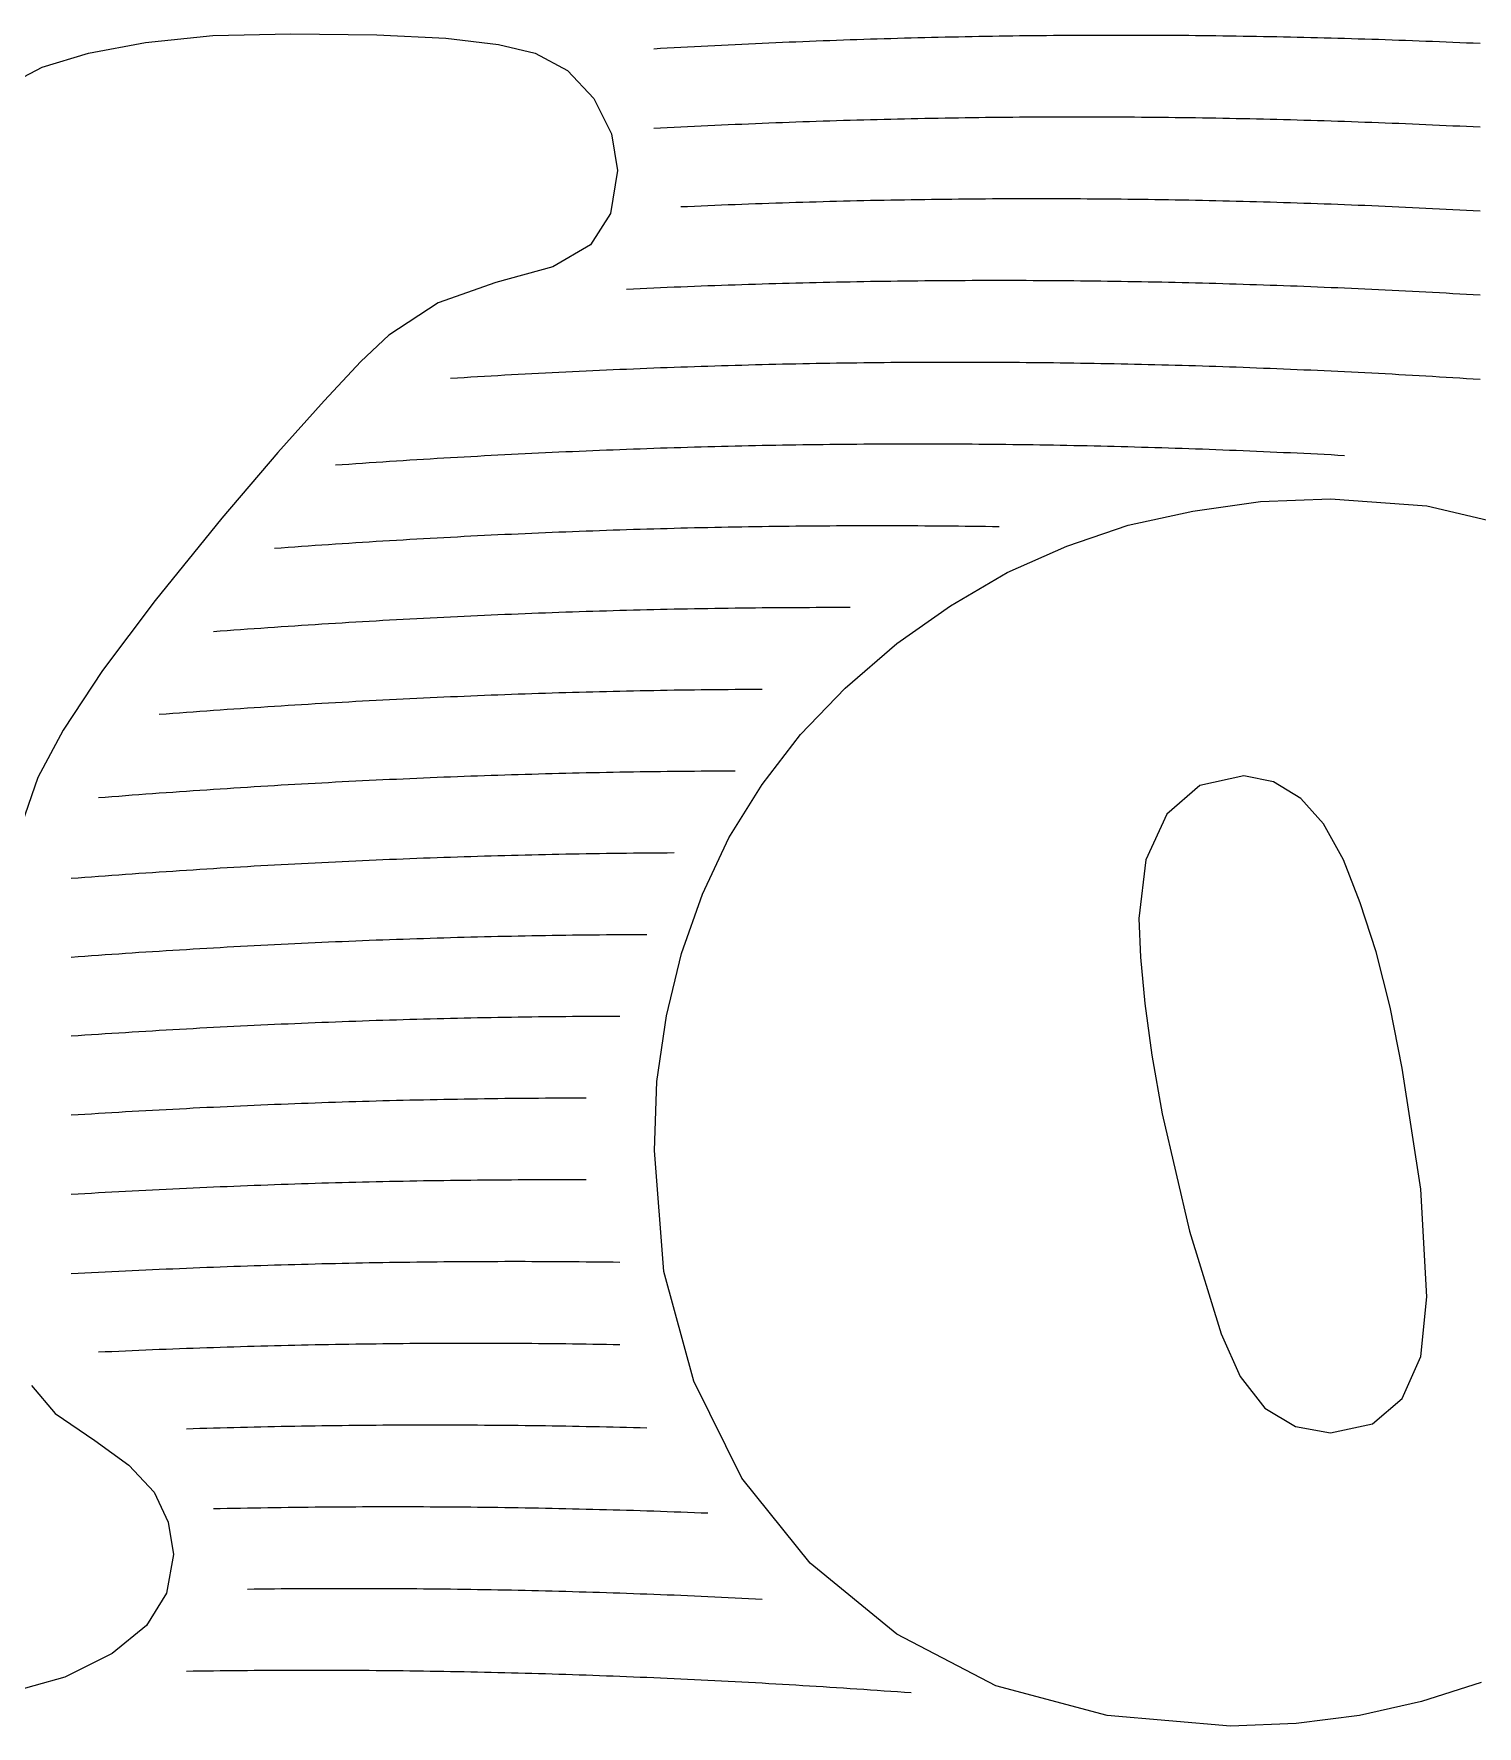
# Model space of a CAD drawing. Header units: millimetres. Extents: x 7 to 193, y 7 to 313.
# Drawn here: x 61.4 to 110.8, y 136 to 193.9 of the extents above; entities that cross this region are included whole.
import ezdxf

# ---------------------------------------------------------------- set-up
doc = ezdxf.new("R2010")
doc.units = ezdxf.units.MM
doc.layers.add('STUDY_GUIDES', color=7, linetype='Continuous')
doc.layers.add('STUDY_LETTER_BOUNDARY', color=7, linetype='Continuous')

msp = doc.modelspace()

# ---------------------------------------------------------------- linework, layer by layer
at = {"layer": 'STUDY_GUIDES'}
for points in [[(82.6, 193.4312), (82.832, 193.4445), (83.064, 193.4577), (83.296, 193.4706), (83.528, 193.4834), (83.76, 193.496), (83.992, 193.5084), (84.224, 193.5206), (84.456, 193.5326), (84.688, 193.5444), (84.92, 193.5561), (85.152, 193.5676), (85.384, 193.5789), (85.616, 193.5899), (85.848, 193.6009), (86.08, 193.6116), (86.312, 193.6221), (86.544, 193.6324), (86.776, 193.6426), (87.008, 193.6525), (87.24, 193.6623), (87.472, 193.6719), (87.704, 193.6813), (87.936, 193.6905), (88.168, 193.6995), (88.4, 193.7083), (88.632, 193.7169), (88.864, 193.7253), (89.096, 193.7335), (89.328, 193.7416), (89.56, 193.7494), (89.792, 193.757), (90.024, 193.7645), (90.256, 193.7717), (90.488, 193.7788), (90.72, 193.7856), (90.952, 193.7923), (91.184, 193.7987), (91.416, 193.805), (91.648, 193.8111), (91.88, 193.8169), (92.112, 193.8226), (92.344, 193.8281), (92.576, 193.8334), (92.808, 193.8384), (93.04, 193.8433), (93.272, 193.848), (93.504, 193.8524), (93.736, 193.8567), (93.968, 193.8608), (94.2, 193.8647), (94.432, 193.8683), (94.664, 193.8718), (94.896, 193.8751), (95.128, 193.8781), (95.36, 193.881), (95.592, 193.8837), (95.824, 193.8861), (96.056, 193.8884), (96.288, 193.8905), (96.52, 193.8923), (96.752, 193.894), (96.984, 193.8954), (97.216, 193.8967), (97.448, 193.8978), (97.68, 193.8986), (97.912, 193.8993), (98.144, 193.8997), (98.376, 193.8999), (98.608, 193.9), (98.84, 193.8998), (99.072, 193.8995), (99.304, 193.8989), (99.536, 193.8981), (99.768, 193.8972), (100, 193.896), (100.232, 193.8946), (100.464, 193.8931), (100.696, 193.8913), (100.928, 193.8893), (101.16, 193.8871), (101.392, 193.8847), (101.624, 193.8822), (101.856, 193.8794), (102.088, 193.8764), (102.32, 193.8732), (102.552, 193.8698), (102.784, 193.8662), (103.016, 193.8625), (103.248, 193.8585), (103.48, 193.8543), (103.712, 193.8499), (103.944, 193.8453), (104.176, 193.8405), (104.408, 193.8355), (104.64, 193.8303), (104.872, 193.825), (105.104, 193.8194), (105.336, 193.8136), (105.568, 193.8076), (105.8, 193.8014), (106.032, 193.795), (106.264, 193.7885), (106.496, 193.7817), (106.728, 193.7747), (106.96, 193.7676), (107.192, 193.7602), (107.424, 193.7526), (107.656, 193.7449), (107.888, 193.7369), (108.12, 193.7288), (108.352, 193.7205), (108.584, 193.7119), (108.816, 193.7032), (109.048, 193.6943), (109.28, 193.6852), (109.512, 193.6759), (109.744, 193.6664), (109.976, 193.6567), (110.208, 193.6468), (110.44, 193.6368), (110.672, 193.6265), (110.904, 193.616)], [(82.6, 190.708), (82.832, 190.7202), (83.064, 190.7322), (83.296, 190.7441), (83.528, 190.7557), (83.76, 190.7672), (83.992, 190.7785), (84.224, 190.7896), (84.456, 190.8005), (84.688, 190.8112), (84.92, 190.8218), (85.152, 190.8321), (85.384, 190.8423), (85.616, 190.8522), (85.848, 190.862), (86.08, 190.8716), (86.312, 190.881), (86.544, 190.8902), (86.776, 190.8992), (87.008, 190.908), (87.24, 190.9166), (87.472, 190.925), (87.704, 190.9333), (87.936, 190.9413), (88.168, 190.9491), (88.4, 190.9568), (88.632, 190.9642), (88.864, 190.9715), (89.096, 190.9786), (89.328, 190.9854), (89.56, 190.9921), (89.792, 190.9985), (90.024, 191.0048), (90.256, 191.0109), (90.488, 191.0168), (90.72, 191.0224), (90.952, 191.0279), (91.184, 191.0332), (91.416, 191.0383), (91.648, 191.0431), (91.88, 191.0478), (92.112, 191.0523), (92.344, 191.0566), (92.576, 191.0607), (92.808, 191.0645), (93.04, 191.0682), (93.272, 191.0717), (93.504, 191.075), (93.736, 191.0781), (93.968, 191.0809), (94.2, 191.0836), (94.432, 191.0861), (94.664, 191.0883), (94.896, 191.0904), (95.128, 191.0923), (95.36, 191.0939), (95.592, 191.0954), (95.824, 191.0967), (96.056, 191.0977), (96.288, 191.0986), (96.52, 191.0992), (96.752, 191.0997), (96.984, 191.0999), (97.216, 191.1), (97.448, 191.0998), (97.68, 191.0995), (97.912, 191.0989), (98.144, 191.0982), (98.376, 191.0972), (98.608, 191.096), (98.84, 191.0947), (99.072, 191.0931), (99.304, 191.0913), (99.536, 191.0894), (99.768, 191.0872), (100, 191.0848), (100.232, 191.0823), (100.464, 191.0795), (100.696, 191.0765), (100.928, 191.0733), (101.16, 191.0699), (101.392, 191.0664), (101.624, 191.0626), (101.856, 191.0586), (102.088, 191.0544), (102.32, 191.05), (102.552, 191.0454), (102.784, 191.0407), (103.016, 191.0357), (103.248, 191.0305), (103.48, 191.0251), (103.712, 191.0195), (103.944, 191.0138), (104.176, 191.0078), (104.408, 191.0016), (104.64, 190.9953), (104.872, 190.9887), (105.104, 190.9819), (105.336, 190.975), (105.568, 190.9678), (105.8, 190.9604), (106.032, 190.9529), (106.264, 190.9451), (106.496, 190.9372), (106.728, 190.9291), (106.96, 190.9207), (107.192, 190.9122), (107.424, 190.9035), (107.656, 190.8946), (107.888, 190.8855), (108.12, 190.8762), (108.352, 190.8667), (108.584, 190.857), (108.816, 190.8471), (109.048, 190.8371), (109.28, 190.8268), (109.512, 190.8164), (109.744, 190.8057), (109.976, 190.7949), (110.208, 190.7839), (110.44, 190.7727), (110.672, 190.7613), (110.904, 190.7498)], [(83.528, 188.0214), (83.76, 188.0318), (83.992, 188.042), (84.224, 188.0519), (84.456, 188.0617), (84.688, 188.0713), (84.92, 188.0807), (85.152, 188.0899), (85.384, 188.0989), (85.616, 188.1077), (85.848, 188.1163), (86.08, 188.1248), (86.312, 188.133), (86.544, 188.1411), (86.776, 188.1489), (87.008, 188.1566), (87.24, 188.164), (87.472, 188.1713), (87.704, 188.1783), (87.936, 188.1852), (88.168, 188.1919), (88.4, 188.1983), (88.632, 188.2046), (88.864, 188.2107), (89.096, 188.2166), (89.328, 188.2223), (89.56, 188.2277), (89.792, 188.233), (90.024, 188.2381), (90.256, 188.243), (90.488, 188.2477), (90.72, 188.2522), (90.952, 188.2565), (91.184, 188.2605), (91.416, 188.2644), (91.648, 188.2681), (91.88, 188.2716), (92.112, 188.2749), (92.344, 188.278), (92.576, 188.2808), (92.808, 188.2835), (93.04, 188.286), (93.272, 188.2883), (93.504, 188.2903), (93.736, 188.2922), (93.968, 188.2939), (94.2, 188.2954), (94.432, 188.2966), (94.664, 188.2977), (94.896, 188.2986), (95.128, 188.2992), (95.36, 188.2997), (95.592, 188.2999), (95.824, 188.3), (96.056, 188.2998), (96.288, 188.2995), (96.52, 188.2989), (96.752, 188.2982), (96.984, 188.2972), (97.216, 188.2961), (97.448, 188.2947), (97.68, 188.2932), (97.912, 188.2914), (98.144, 188.2894), (98.376, 188.2873), (98.608, 188.2849), (98.84, 188.2823), (99.072, 188.2796), (99.304, 188.2766), (99.536, 188.2734), (99.768, 188.27), (100, 188.2665), (100.232, 188.2627), (100.464, 188.2587), (100.696, 188.2545), (100.928, 188.2502), (101.16, 188.2456), (101.392, 188.2408), (101.624, 188.2358), (101.856, 188.2307), (102.088, 188.2253), (102.32, 188.2197), (102.552, 188.214), (102.784, 188.208), (103.016, 188.2018), (103.248, 188.1955), (103.48, 188.1889), (103.712, 188.1821), (103.944, 188.1752), (104.176, 188.168), (104.408, 188.1607), (104.64, 188.1531), (104.872, 188.1454), (105.104, 188.1375), (105.336, 188.1293), (105.568, 188.121), (105.8, 188.1125), (106.032, 188.1038), (106.264, 188.0949), (106.496, 188.0858), (106.728, 188.0765), (106.96, 188.067), (107.192, 188.0573), (107.424, 188.0475), (107.656, 188.0374), (107.888, 188.0272), (108.12, 188.0167), (108.352, 188.0061), (108.584, 187.9953), (108.816, 187.9843), (109.048, 187.9731), (109.28, 187.9617), (109.512, 187.9501), (109.744, 187.9384), (109.976, 187.9264), (110.208, 187.9143), (110.44, 187.902), (110.672, 187.8895), (110.904, 187.8768)], [(81.672, 185.1998), (81.904, 185.2106), (82.136, 185.2211), (82.368, 185.2315), (82.6, 185.2416), (82.832, 185.2516), (83.064, 185.2614), (83.296, 185.271), (83.528, 185.2804), (83.76, 185.2896), (83.992, 185.2986), (84.224, 185.3074), (84.456, 185.3161), (84.688, 185.3245), (84.92, 185.3328), (85.152, 185.3408), (85.384, 185.3487), (85.616, 185.3563), (85.848, 185.3638), (86.08, 185.371), (86.312, 185.3781), (86.544, 185.385), (86.776, 185.3917), (87.008, 185.3981), (87.24, 185.4044), (87.472, 185.4105), (87.704, 185.4164), (87.936, 185.4221), (88.168, 185.4276), (88.4, 185.4329), (88.632, 185.438), (88.864, 185.4428), (89.096, 185.4475), (89.328, 185.452), (89.56, 185.4563), (89.792, 185.4604), (90.024, 185.4643), (90.256, 185.468), (90.488, 185.4715), (90.72, 185.4748), (90.952, 185.4779), (91.184, 185.4807), (91.416, 185.4834), (91.648, 185.4859), (91.88, 185.4882), (92.112, 185.4903), (92.344, 185.4922), (92.576, 185.4938), (92.808, 185.4953), (93.04, 185.4966), (93.272, 185.4977), (93.504, 185.4985), (93.736, 185.4992), (93.968, 185.4997), (94.2, 185.4999), (94.432, 185.5), (94.664, 185.4999), (94.896, 185.4995), (95.128, 185.499), (95.36, 185.4982), (95.592, 185.4973), (95.824, 185.4961), (96.056, 185.4948), (96.288, 185.4932), (96.52, 185.4915), (96.752, 185.4895), (96.984, 185.4873), (97.216, 185.485), (97.448, 185.4824), (97.68, 185.4797), (97.912, 185.4767), (98.144, 185.4735), (98.376, 185.4702), (98.608, 185.4666), (98.84, 185.4628), (99.072, 185.4589), (99.304, 185.4547), (99.536, 185.4503), (99.768, 185.4457), (100, 185.441), (100.232, 185.436), (100.464, 185.4308), (100.696, 185.4255), (100.928, 185.4199), (101.16, 185.4141), (101.392, 185.4082), (101.624, 185.402), (101.856, 185.3957), (102.088, 185.3891), (102.32, 185.3824), (102.552, 185.3754), (102.784, 185.3683), (103.016, 185.3609), (103.248, 185.3534), (103.48, 185.3456), (103.712, 185.3377), (103.944, 185.3296), (104.176, 185.3213), (104.408, 185.3128), (104.64, 185.3041), (104.872, 185.2952), (105.104, 185.2861), (105.336, 185.2768), (105.568, 185.2673), (105.8, 185.2576), (106.032, 185.2478), (106.264, 185.2377), (106.496, 185.2275), (106.728, 185.217), (106.96, 185.2064), (107.192, 185.1956), (107.424, 185.1846), (107.656, 185.1734), (107.888, 185.1621), (108.12, 185.1505), (108.352, 185.1388), (108.584, 185.1268), (108.816, 185.1147), (109.048, 185.1024), (109.28, 185.0899), (109.512, 185.0772), (109.744, 185.0644), (109.976, 185.0514), (110.208, 185.0381), (110.44, 185.0247), (110.672, 185.0112), (110.904, 184.9974)], [(75.64, 182.1457), (75.872, 182.1601), (76.104, 182.1744), (76.336, 182.1884), (76.568, 182.2023), (76.8, 182.216), (77.032, 182.2295), (77.264, 182.2429), (77.496, 182.256), (77.728, 182.269), (77.96, 182.2818), (78.192, 182.2944), (78.424, 182.3068), (78.656, 182.319), (78.888, 182.3311), (79.12, 182.343), (79.352, 182.3546), (79.584, 182.3661), (79.816, 182.3774), (80.048, 182.3885), (80.28, 182.3995), (80.512, 182.4102), (80.744, 182.4208), (80.976, 182.4311), (81.208, 182.4413), (81.44, 182.4513), (81.672, 182.4611), (81.904, 182.4707), (82.136, 182.4801), (82.368, 182.4893), (82.6, 182.4983), (82.832, 182.5072), (83.064, 182.5158), (83.296, 182.5242), (83.528, 182.5325), (83.76, 182.5406), (83.992, 182.5484), (84.224, 182.5561), (84.456, 182.5635), (84.688, 182.5708), (84.92, 182.5779), (85.152, 182.5848), (85.384, 182.5915), (85.616, 182.5979), (85.848, 182.6042), (86.08, 182.6103), (86.312, 182.6162), (86.544, 182.6219), (86.776, 182.6274), (87.008, 182.6327), (87.24, 182.6378), (87.472, 182.6427), (87.704, 182.6474), (87.936, 182.6519), (88.168, 182.6562), (88.4, 182.6603), (88.632, 182.6642), (88.864, 182.6679), (89.096, 182.6714), (89.328, 182.6747), (89.56, 182.6778), (89.792, 182.6807), (90.024, 182.6834), (90.256, 182.6858), (90.488, 182.6881), (90.72, 182.6902), (90.952, 182.6921), (91.184, 182.6938), (91.416, 182.6953), (91.648, 182.6966), (91.88, 182.6976), (92.112, 182.6985), (92.344, 182.6992), (92.576, 182.6997), (92.808, 182.6999), (93.04, 182.7), (93.272, 182.6999), (93.504, 182.6995), (93.736, 182.699), (93.968, 182.6982), (94.2, 182.6973), (94.432, 182.6962), (94.664, 182.6948), (94.896, 182.6933), (95.128, 182.6915), (95.36, 182.6896), (95.592, 182.6874), (95.824, 182.6851), (96.056, 182.6825), (96.288, 182.6797), (96.52, 182.6768), (96.752, 182.6736), (96.984, 182.6703), (97.216, 182.6667), (97.448, 182.6629), (97.68, 182.659), (97.912, 182.6548), (98.144, 182.6505), (98.376, 182.6459), (98.608, 182.6411), (98.84, 182.6362), (99.072, 182.631), (99.304, 182.6256), (99.536, 182.6201), (99.768, 182.6143), (100, 182.6084), (100.232, 182.6022), (100.464, 182.5959), (100.696, 182.5893), (100.928, 182.5826), (101.16, 182.5756), (101.392, 182.5685), (101.624, 182.5611), (101.856, 182.5536), (102.088, 182.5459), (102.32, 182.538), (102.552, 182.5299), (102.784, 182.5215), (103.016, 182.513), (103.248, 182.5043), (103.48, 182.4954), (103.712, 182.4864), (103.944, 182.4771), (104.176, 182.4676), (104.408, 182.4579), (104.64, 182.4481), (104.872, 182.438), (105.104, 182.4278), (105.336, 182.4174), (105.568, 182.4068), (105.8, 182.396), (106.032, 182.385), (106.264, 182.3738), (106.496, 182.3624), (106.728, 182.3509), (106.96, 182.3391), (107.192, 182.3272), (107.424, 182.3151), (107.656, 182.3028), (107.888, 182.2903), (108.12, 182.2777), (108.352, 182.2648), (108.584, 182.2518), (108.816, 182.2386), (109.048, 182.2252), (109.28, 182.2116), (109.512, 182.1978), (109.744, 182.1839), (109.976, 182.1698), (110.208, 182.1555), (110.44, 182.141), (110.672, 182.1264), (110.904, 182.1116)], [(71.696, 179.1751), (71.928, 179.1915), (72.16, 179.2076), (72.392, 179.2236), (72.624, 179.2394), (72.856, 179.2551), (73.088, 179.2705), (73.32, 179.2858), (73.552, 179.301), (73.784, 179.3159), (74.016, 179.3307), (74.248, 179.3453), (74.48, 179.3597), (74.712, 179.3739), (74.944, 179.388), (75.176, 179.4019), (75.408, 179.4156), (75.64, 179.4291), (75.872, 179.4424), (76.104, 179.4556), (76.336, 179.4686), (76.568, 179.4814), (76.8, 179.494), (77.032, 179.5064), (77.264, 179.5186), (77.496, 179.5307), (77.728, 179.5426), (77.96, 179.5543), (78.192, 179.5658), (78.424, 179.5771), (78.656, 179.5882), (78.888, 179.5991), (79.12, 179.6099), (79.352, 179.6204), (79.584, 179.6308), (79.816, 179.641), (80.048, 179.651), (80.28, 179.6608), (80.512, 179.6704), (80.744, 179.6798), (80.976, 179.689), (81.208, 179.6981), (81.44, 179.7069), (81.672, 179.7155), (81.904, 179.724), (82.136, 179.7322), (82.368, 179.7403), (82.6, 179.7482), (82.832, 179.7558), (83.064, 179.7633), (83.296, 179.7706), (83.528, 179.7777), (83.76, 179.7846), (83.992, 179.7912), (84.224, 179.7977), (84.456, 179.804), (84.688, 179.8101), (84.92, 179.816), (85.152, 179.8217), (85.384, 179.8272), (85.616, 179.8325), (85.848, 179.8376), (86.08, 179.8425), (86.312, 179.8472), (86.544, 179.8517), (86.776, 179.8561), (87.008, 179.8602), (87.24, 179.8641), (87.472, 179.8678), (87.704, 179.8713), (87.936, 179.8746), (88.168, 179.8777), (88.4, 179.8806), (88.632, 179.8833), (88.864, 179.8858), (89.096, 179.8881), (89.328, 179.8902), (89.56, 179.8921), (89.792, 179.8937), (90.024, 179.8952), (90.256, 179.8965), (90.488, 179.8976), (90.72, 179.8985), (90.952, 179.8992), (91.184, 179.8996), (91.416, 179.8999), (91.648, 179.9), (91.88, 179.8999), (92.112, 179.8995), (92.344, 179.899), (92.576, 179.8983), (92.808, 179.8973), (93.04, 179.8962), (93.272, 179.8949), (93.504, 179.8933), (93.736, 179.8916), (93.968, 179.8896), (94.2, 179.8875), (94.432, 179.8851), (94.664, 179.8826), (94.896, 179.8798), (95.128, 179.8769), (95.36, 179.8737), (95.592, 179.8704), (95.824, 179.8668), (96.056, 179.8631), (96.288, 179.8591), (96.52, 179.855), (96.752, 179.8506), (96.984, 179.846), (97.216, 179.8413), (97.448, 179.8363), (97.68, 179.8312), (97.912, 179.8258), (98.144, 179.8203), (98.376, 179.8145), (98.608, 179.8086), (98.84, 179.8024), (99.072, 179.7961), (99.304, 179.7895), (99.536, 179.7828), (99.768, 179.7758), (100, 179.7687), (100.232, 179.7614), (100.464, 179.7539), (100.696, 179.7461), (100.928, 179.7382), (101.16, 179.7301), (101.392, 179.7218), (101.624, 179.7133), (101.856, 179.7046), (102.088, 179.6957), (102.32, 179.6866), (102.552, 179.6774), (102.784, 179.6679), (103.016, 179.6582), (103.248, 179.6484), (103.48, 179.6384), (103.712, 179.6281), (103.944, 179.6177), (104.176, 179.6071), (104.408, 179.5963), (104.64, 179.5853), (104.872, 179.5742), (105.104, 179.5628), (105.336, 179.5512), (105.568, 179.5395), (105.8, 179.5276), (106.032, 179.5155), (106.264, 179.5032)], [(69.608, 176.3246), (69.84, 176.3414), (70.072, 176.3581), (70.304, 176.3746), (70.536, 176.3909), (70.768, 176.4071), (71, 176.4231), (71.232, 176.4389), (71.464, 176.4546), (71.696, 176.47), (71.928, 176.4854), (72.16, 176.5005), (72.392, 176.5154), (72.624, 176.5302), (72.856, 176.5448), (73.088, 176.5592), (73.32, 176.5735), (73.552, 176.5875), (73.784, 176.6014), (74.016, 176.6151), (74.248, 176.6287), (74.48, 176.642), (74.712, 176.6552), (74.944, 176.6682), (75.176, 176.681), (75.408, 176.6936), (75.64, 176.706), (75.872, 176.7183), (76.104, 176.7303), (76.336, 176.7422), (76.568, 176.7539), (76.8, 176.7654), (77.032, 176.7767), (77.264, 176.7879), (77.496, 176.7988), (77.728, 176.8095), (77.96, 176.8201), (78.192, 176.8305), (78.424, 176.8407), (78.656, 176.8507), (78.888, 176.8605), (79.12, 176.8701), (79.352, 176.8795), (79.584, 176.8887), (79.816, 176.8978), (80.048, 176.9066), (80.28, 176.9153), (80.512, 176.9237), (80.744, 176.932), (80.976, 176.94), (81.208, 176.9479), (81.44, 176.9556), (81.672, 176.9631), (81.904, 176.9704), (82.136, 176.9775), (82.368, 176.9843), (82.6, 176.991), (82.832, 176.9975), (83.064, 177.0038), (83.296, 177.0099), (83.528, 177.0158), (83.76, 177.0216), (83.992, 177.0271), (84.224, 177.0324), (84.456, 177.0375), (84.688, 177.0424), (84.92, 177.0471), (85.152, 177.0516), (85.384, 177.0559), (85.616, 177.06), (85.848, 177.0639), (86.08, 177.0677), (86.312, 177.0712), (86.544, 177.0745), (86.776, 177.0776), (87.008, 177.0805), (87.24, 177.0832), (87.472, 177.0857), (87.704, 177.088), (87.936, 177.0901), (88.168, 177.092), (88.4, 177.0937), (88.632, 177.0952), (88.864, 177.0965), (89.096, 177.0976), (89.328, 177.0985), (89.56, 177.0991), (89.792, 177.0996), (90.024, 177.0999), (90.256, 177.1), (90.488, 177.0999), (90.72, 177.0996), (90.952, 177.099), (91.184, 177.0983), (91.416, 177.0974), (91.648, 177.0962), (91.88, 177.0949), (92.112, 177.0934), (92.344, 177.0916), (92.576, 177.0897), (92.808, 177.0876), (93.04, 177.0852), (93.272, 177.0827), (93.504, 177.0799), (93.736, 177.077), (93.968, 177.0738), (94.2, 177.0705), (94.432, 177.0669)], [(67.52, 173.4725), (67.752, 173.4899), (67.984, 173.507), (68.216, 173.5241), (68.448, 173.5409), (68.68, 173.5576), (68.912, 173.5741), (69.144, 173.5904), (69.376, 173.6066), (69.608, 173.6226), (69.84, 173.6384), (70.072, 173.6541), (70.304, 173.6696), (70.536, 173.6849), (70.768, 173.7), (71, 173.715), (71.232, 173.7297), (71.464, 173.7443), (71.696, 173.7588), (71.928, 173.773), (72.16, 173.7871), (72.392, 173.801), (72.624, 173.8147), (72.856, 173.8282), (73.088, 173.8416), (73.32, 173.8548), (73.552, 173.8678), (73.784, 173.8806), (74.016, 173.8932), (74.248, 173.9056), (74.48, 173.9179), (74.712, 173.9299), (74.944, 173.9418), (75.176, 173.9535), (75.408, 173.965), (75.64, 173.9764), (75.872, 173.9875), (76.104, 173.9984), (76.336, 174.0092), (76.568, 174.0198), (76.8, 174.0302), (77.032, 174.0404), (77.264, 174.0504), (77.496, 174.0602), (77.728, 174.0698), (77.96, 174.0792), (78.192, 174.0884), (78.424, 174.0975), (78.656, 174.1063), (78.888, 174.115), (79.12, 174.1235), (79.352, 174.1317), (79.584, 174.1398), (79.816, 174.1477), (80.048, 174.1554), (80.28, 174.1628), (80.512, 174.1701), (80.744, 174.1772), (80.976, 174.1841), (81.208, 174.1908), (81.44, 174.1973), (81.672, 174.2036), (81.904, 174.2097), (82.136, 174.2157), (82.368, 174.2214), (82.6, 174.2269), (82.832, 174.2322), (83.064, 174.2373), (83.296, 174.2422), (83.528, 174.247), (83.76, 174.2515), (83.992, 174.2558), (84.224, 174.2599), (84.456, 174.2638), (84.688, 174.2675), (84.92, 174.2711), (85.152, 174.2744), (85.384, 174.2775), (85.616, 174.2804), (85.848, 174.2831), (86.08, 174.2856), (86.312, 174.2879), (86.544, 174.29), (86.776, 174.2919), (87.008, 174.2936), (87.24, 174.2951), (87.472, 174.2964), (87.704, 174.2975), (87.936, 174.2984), (88.168, 174.2991), (88.4, 174.2996), (88.632, 174.2999), (88.864, 174.3), (89.096, 174.2999), (89.328, 174.2996)], [(65.664, 170.6368), (65.896, 170.6544), (66.128, 170.672), (66.36, 170.6893), (66.592, 170.7065), (66.824, 170.7235), (67.056, 170.7404), (67.288, 170.7571), (67.52, 170.7736), (67.752, 170.7899), (67.984, 170.8061), (68.216, 170.8221), (68.448, 170.8379), (68.68, 170.8536), (68.912, 170.8691), (69.144, 170.8844), (69.376, 170.8995), (69.608, 170.9145), (69.84, 170.9293), (70.072, 170.9439), (70.304, 170.9583), (70.536, 170.9726), (70.768, 170.9867), (71, 171.0006), (71.232, 171.0143), (71.464, 171.0278), (71.696, 171.0412), (71.928, 171.0544), (72.16, 171.0673), (72.392, 171.0802), (72.624, 171.0928), (72.856, 171.1052), (73.088, 171.1175), (73.32, 171.1296), (73.552, 171.1415), (73.784, 171.1532), (74.016, 171.1647), (74.248, 171.176), (74.48, 171.1872), (74.712, 171.1981), (74.944, 171.2089), (75.176, 171.2194), (75.408, 171.2298), (75.64, 171.24), (75.872, 171.25), (76.104, 171.2599), (76.336, 171.2695), (76.568, 171.2789), (76.8, 171.2882), (77.032, 171.2972), (77.264, 171.3061), (77.496, 171.3147), (77.728, 171.3232), (77.96, 171.3315), (78.192, 171.3395), (78.424, 171.3474), (78.656, 171.3551), (78.888, 171.3626), (79.12, 171.3699), (79.352, 171.377), (79.584, 171.3839), (79.816, 171.3906), (80.048, 171.3971), (80.28, 171.4034), (80.512, 171.4096), (80.744, 171.4155), (80.976, 171.4212), (81.208, 171.4267), (81.44, 171.432), (81.672, 171.4372), (81.904, 171.4421), (82.136, 171.4468), (82.368, 171.4513), (82.6, 171.4557), (82.832, 171.4598), (83.064, 171.4637), (83.296, 171.4674), (83.528, 171.4709), (83.76, 171.4743), (83.992, 171.4774), (84.224, 171.4803), (84.456, 171.483), (84.688, 171.4855), (84.92, 171.4879), (85.152, 171.49), (85.384, 171.4919), (85.616, 171.4936), (85.848, 171.4951), (86.08, 171.4964), (86.312, 171.4975)], [(63.576, 167.7822), (63.808, 167.8003), (64.04, 167.8183), (64.272, 167.8362), (64.504, 167.8539), (64.736, 167.8714), (64.968, 167.8888), (65.2, 167.906), (65.432, 167.923), (65.664, 167.9398), (65.896, 167.9565), (66.128, 167.973), (66.36, 167.9894), (66.592, 168.0056), (66.824, 168.0216), (67.056, 168.0374), (67.288, 168.0531), (67.52, 168.0686), (67.752, 168.0839), (67.984, 168.099), (68.216, 168.114), (68.448, 168.1288), (68.68, 168.1434), (68.912, 168.1579), (69.144, 168.1721), (69.376, 168.1862), (69.608, 168.2001), (69.84, 168.2138), (70.072, 168.2274), (70.304, 168.2408), (70.536, 168.2539), (70.768, 168.2669), (71, 168.2798), (71.232, 168.2924), (71.464, 168.3048), (71.696, 168.3171), (71.928, 168.3292), (72.16, 168.3411), (72.392, 168.3528), (72.624, 168.3643), (72.856, 168.3757), (73.088, 168.3868), (73.32, 168.3978), (73.552, 168.4085), (73.784, 168.4191), (74.016, 168.4295), (74.248, 168.4397), (74.48, 168.4497), (74.712, 168.4595), (74.944, 168.4692), (75.176, 168.4786), (75.408, 168.4879), (75.64, 168.4969), (75.872, 168.5058), (76.104, 168.5144), (76.336, 168.5229), (76.568, 168.5312), (76.8, 168.5393), (77.032, 168.5472), (77.264, 168.5549), (77.496, 168.5624), (77.728, 168.5697), (77.96, 168.5768), (78.192, 168.5837), (78.424, 168.5904), (78.656, 168.5969), (78.888, 168.6032), (79.12, 168.6094), (79.352, 168.6153), (79.584, 168.621), (79.816, 168.6265), (80.048, 168.6319), (80.28, 168.637), (80.512, 168.6419), (80.744, 168.6467), (80.976, 168.6512), (81.208, 168.6555), (81.44, 168.6596), (81.672, 168.6636), (81.904, 168.6673), (82.136, 168.6708), (82.368, 168.6742), (82.6, 168.6773), (82.832, 168.6802), (83.064, 168.6829), (83.296, 168.6855), (83.528, 168.6878), (83.76, 168.6899), (83.992, 168.6918), (84.224, 168.6935), (84.456, 168.6951), (84.688, 168.6964), (84.92, 168.6975), (85.152, 168.6984), (85.384, 168.6991)], [(62.648, 165.0178), (62.88, 165.0356), (63.112, 165.0533), (63.344, 165.0709), (63.576, 165.0882), (63.808, 165.1054), (64.04, 165.1224), (64.272, 165.1393), (64.504, 165.156), (64.736, 165.1725), (64.968, 165.1889), (65.2, 165.2051), (65.432, 165.2211), (65.664, 165.2369), (65.896, 165.2526), (66.128, 165.2681), (66.36, 165.2834), (66.592, 165.2986), (66.824, 165.3135), (67.056, 165.3283), (67.288, 165.343), (67.52, 165.3574), (67.752, 165.3717), (67.984, 165.3858), (68.216, 165.3997), (68.448, 165.4134), (68.68, 165.427), (68.912, 165.4403), (69.144, 165.4535), (69.376, 165.4665), (69.608, 165.4794), (69.84, 165.492), (70.072, 165.5044), (70.304, 165.5167), (70.536, 165.5288), (70.768, 165.5407), (71, 165.5524), (71.232, 165.564), (71.464, 165.5753), (71.696, 165.5865), (71.928, 165.5974), (72.16, 165.6082), (72.392, 165.6188), (72.624, 165.6292), (72.856, 165.6394), (73.088, 165.6494), (73.32, 165.6592), (73.552, 165.6689), (73.784, 165.6783), (74.016, 165.6876), (74.248, 165.6966), (74.48, 165.7055), (74.712, 165.7142), (74.944, 165.7227), (75.176, 165.7309), (75.408, 165.739), (75.64, 165.7469), (75.872, 165.7546), (76.104, 165.7621), (76.336, 165.7694), (76.568, 165.7766), (76.8, 165.7835), (77.032, 165.7902), (77.264, 165.7967), (77.496, 165.803), (77.728, 165.8092), (77.96, 165.8151), (78.192, 165.8208), (78.424, 165.8264), (78.656, 165.8317), (78.888, 165.8368), (79.12, 165.8418), (79.352, 165.8465), (79.584, 165.851), (79.816, 165.8554), (80.048, 165.8595), (80.28, 165.8635), (80.512, 165.8672), (80.744, 165.8707), (80.976, 165.8741), (81.208, 165.8772), (81.44, 165.8801), (81.672, 165.8829), (81.904, 165.8854), (82.136, 165.8877), (82.368, 165.8898), (82.6, 165.8918), (82.832, 165.8935), (83.064, 165.895), (83.296, 165.8963)], [(62.648, 162.3219), (62.88, 162.3388), (63.112, 162.3555), (63.344, 162.372), (63.576, 162.3884), (63.808, 162.4046), (64.04, 162.4206), (64.272, 162.4364), (64.504, 162.4521), (64.736, 162.4676), (64.968, 162.4829), (65.2, 162.4981), (65.432, 162.5131), (65.664, 162.5279), (65.896, 162.5425), (66.128, 162.557), (66.36, 162.5712), (66.592, 162.5853), (66.824, 162.5992), (67.056, 162.613), (67.288, 162.6265), (67.52, 162.6399), (67.752, 162.6531), (67.984, 162.6661), (68.216, 162.6789), (68.448, 162.6916), (68.68, 162.7041), (68.912, 162.7163), (69.144, 162.7284), (69.376, 162.7403), (69.608, 162.7521), (69.84, 162.7636), (70.072, 162.7749), (70.304, 162.7861), (70.536, 162.7971), (70.768, 162.8079), (71, 162.8185), (71.232, 162.8289), (71.464, 162.8391), (71.696, 162.8491), (71.928, 162.8589), (72.16, 162.8686), (72.392, 162.878), (72.624, 162.8873), (72.856, 162.8964), (73.088, 162.9052), (73.32, 162.9139), (73.552, 162.9224), (73.784, 162.9307), (74.016, 162.9388), (74.248, 162.9467), (74.48, 162.9544), (74.712, 162.9619), (74.944, 162.9692), (75.176, 162.9763), (75.408, 162.9833), (75.64, 162.99), (75.872, 162.9965), (76.104, 163.0029), (76.336, 163.009), (76.568, 163.0149), (76.8, 163.0207), (77.032, 163.0262), (77.264, 163.0315), (77.496, 163.0367), (77.728, 163.0416), (77.96, 163.0464), (78.192, 163.0509), (78.424, 163.0552), (78.656, 163.0594), (78.888, 163.0633), (79.12, 163.0671), (79.352, 163.0706), (79.584, 163.074), (79.816, 163.0771), (80.048, 163.08), (80.28, 163.0828), (80.512, 163.0853), (80.744, 163.0876), (80.976, 163.0898), (81.208, 163.0917), (81.44, 163.0934), (81.672, 163.095), (81.904, 163.0963), (82.136, 163.0974), (82.368, 163.0983)], [(62.648, 159.6201), (62.88, 159.6359), (63.112, 159.6516), (63.344, 159.6671), (63.576, 159.6825), (63.808, 159.6976), (64.04, 159.7126), (64.272, 159.7274), (64.504, 159.742), (64.736, 159.7565), (64.968, 159.7708), (65.2, 159.7849), (65.432, 159.7988), (65.664, 159.8125), (65.896, 159.8261), (66.128, 159.8395), (66.36, 159.8527), (66.592, 159.8657), (66.824, 159.8785), (67.056, 159.8912), (67.288, 159.9037), (67.52, 159.9159), (67.752, 159.928), (67.984, 159.94), (68.216, 159.9517), (68.448, 159.9632), (68.68, 159.9746), (68.912, 159.9857), (69.144, 159.9967), (69.376, 160.0075), (69.608, 160.0181), (69.84, 160.0285), (70.072, 160.0388), (70.304, 160.0488), (70.536, 160.0586), (70.768, 160.0683), (71, 160.0777), (71.232, 160.087), (71.464, 160.0961), (71.696, 160.1049), (71.928, 160.1136), (72.16, 160.1221), (72.392, 160.1304), (72.624, 160.1385), (72.856, 160.1464), (73.088, 160.1542), (73.32, 160.1617), (73.552, 160.169), (73.784, 160.1761), (74.016, 160.183), (74.248, 160.1898), (74.48, 160.1963), (74.712, 160.2027), (74.944, 160.2088), (75.176, 160.2147), (75.408, 160.2205), (75.64, 160.226), (75.872, 160.2314), (76.104, 160.2365), (76.336, 160.2415), (76.568, 160.2462), (76.8, 160.2508), (77.032, 160.2551), (77.264, 160.2593), (77.496, 160.2632), (77.728, 160.267), (77.96, 160.2705), (78.192, 160.2739), (78.424, 160.277), (78.656, 160.2799), (78.888, 160.2827), (79.12, 160.2852), (79.352, 160.2876), (79.584, 160.2897), (79.816, 160.2916), (80.048, 160.2934), (80.28, 160.2949), (80.512, 160.2963), (80.744, 160.2974), (80.976, 160.2983), (81.208, 160.299), (81.44, 160.2996)], [(62.648, 156.9121), (62.88, 156.9269), (63.112, 156.9416), (63.344, 156.956), (63.576, 156.9703), (63.808, 156.9844), (64.04, 156.9984), (64.272, 157.0121), (64.504, 157.0257), (64.736, 157.0391), (64.968, 157.0523), (65.2, 157.0653), (65.432, 157.0781), (65.664, 157.0908), (65.896, 157.1033), (66.128, 157.1156), (66.36, 157.1277), (66.592, 157.1396), (66.824, 157.1513), (67.056, 157.1629), (67.288, 157.1742), (67.52, 157.1854), (67.752, 157.1964), (67.984, 157.2072), (68.216, 157.2178), (68.448, 157.2282), (68.68, 157.2384), (68.912, 157.2485), (69.144, 157.2583), (69.376, 157.268), (69.608, 157.2774), (69.84, 157.2867), (70.072, 157.2958), (70.304, 157.3047), (70.536, 157.3134), (70.768, 157.3219), (71, 157.3302), (71.232, 157.3383), (71.464, 157.3462), (71.696, 157.3539), (71.928, 157.3614), (72.16, 157.3688), (72.392, 157.3759), (72.624, 157.3828), (72.856, 157.3896), (73.088, 157.3961), (73.32, 157.4025), (73.552, 157.4086), (73.784, 157.4146), (74.016, 157.4203), (74.248, 157.4259), (74.48, 157.4312), (74.712, 157.4364), (74.944, 157.4413), (75.176, 157.4461), (75.408, 157.4506), (75.64, 157.455), (75.872, 157.4591), (76.104, 157.4631), (76.336, 157.4668), (76.568, 157.4704), (76.8, 157.4738), (77.032, 157.4769), (77.264, 157.4799), (77.496, 157.4826), (77.728, 157.4852), (77.96, 157.4875), (78.192, 157.4896), (78.424, 157.4916), (78.656, 157.4933), (78.888, 157.4949), (79.12, 157.4962), (79.352, 157.4973), (79.584, 157.4983), (79.816, 157.499), (80.048, 157.4995), (80.28, 157.4999)], [(62.648, 154.1979), (62.88, 154.2117), (63.112, 154.2253), (63.344, 154.2386), (63.576, 154.2519), (63.808, 154.2649), (64.04, 154.2777), (64.272, 154.2904), (64.504, 154.3029), (64.736, 154.3152), (64.968, 154.3273), (65.2, 154.3392), (65.432, 154.3509), (65.664, 154.3625), (65.896, 154.3739), (66.128, 154.385), (66.36, 154.396), (66.592, 154.4068), (66.824, 154.4175), (67.056, 154.4279), (67.288, 154.4381), (67.52, 154.4482), (67.752, 154.458), (67.984, 154.4677), (68.216, 154.4771), (68.448, 154.4864), (68.68, 154.4955), (68.912, 154.5044), (69.144, 154.5131), (69.376, 154.5216), (69.608, 154.5299), (69.84, 154.538), (70.072, 154.5459), (70.304, 154.5537), (70.536, 154.5612), (70.768, 154.5685), (71, 154.5757), (71.232, 154.5826), (71.464, 154.5894), (71.696, 154.5959), (71.928, 154.6023), (72.16, 154.6084), (72.392, 154.6144), (72.624, 154.6201), (72.856, 154.6257), (73.088, 154.631), (73.32, 154.6362), (73.552, 154.6412), (73.784, 154.6459), (74.016, 154.6505), (74.248, 154.6548), (74.48, 154.659), (74.712, 154.663), (74.944, 154.6667), (75.176, 154.6703), (75.408, 154.6736), (75.64, 154.6768), (75.872, 154.6798), (76.104, 154.6825), (76.336, 154.6851), (76.568, 154.6874), (76.8, 154.6896), (77.032, 154.6915), (77.264, 154.6933), (77.496, 154.6948), (77.728, 154.6962), (77.96, 154.6973), (78.192, 154.6983), (78.424, 154.699), (78.656, 154.6995), (78.888, 154.6999), (79.12, 154.7), (79.352, 154.6999), (79.584, 154.6997), (79.816, 154.6992), (80.048, 154.6985), (80.28, 154.6976)], [(62.648, 151.4773), (62.88, 151.49), (63.112, 151.5025), (63.344, 151.5148), (63.576, 151.5269), (63.808, 151.5388), (64.04, 151.5506), (64.272, 151.5621), (64.504, 151.5735), (64.736, 151.5847), (64.968, 151.5957), (65.2, 151.6065), (65.432, 151.6171), (65.664, 151.6275), (65.896, 151.6378), (66.128, 151.6478), (66.36, 151.6577), (66.592, 151.6674), (66.824, 151.6768), (67.056, 151.6861), (67.288, 151.6952), (67.52, 151.7041), (67.752, 151.7128), (67.984, 151.7213), (68.216, 151.7296), (68.448, 151.7378), (68.68, 151.7457), (68.912, 151.7534), (69.144, 151.761), (69.376, 151.7683), (69.608, 151.7754), (69.84, 151.7824), (70.072, 151.7891), (70.304, 151.7957), (70.536, 151.8021), (70.768, 151.8082), (71, 151.8142), (71.232, 151.8199), (71.464, 151.8255), (71.696, 151.8309), (71.928, 151.836), (72.16, 151.841), (72.392, 151.8458), (72.624, 151.8503), (72.856, 151.8547), (73.088, 151.8589), (73.32, 151.8628), (73.552, 151.8666), (73.784, 151.8702), (74.016, 151.8735), (74.248, 151.8767), (74.48, 151.8797), (74.712, 151.8824), (74.944, 151.885), (75.176, 151.8874), (75.408, 151.8895), (75.64, 151.8915), (75.872, 151.8932), (76.104, 151.8948), (76.336, 151.8961), (76.568, 151.8973), (76.8, 151.8982), (77.032, 151.899), (77.264, 151.8995), (77.496, 151.8999), (77.728, 151.9), (77.96, 151.8999), (78.192, 151.8997), (78.424, 151.8992), (78.656, 151.8985), (78.888, 151.8977), (79.12, 151.8966), (79.352, 151.8953), (79.584, 151.8938), (79.816, 151.8922), (80.048, 151.8903), (80.28, 151.8882), (80.512, 151.8859), (80.744, 151.8834), (80.976, 151.8807), (81.208, 151.8778), (81.44, 151.8748)], [(63.576, 148.7953), (63.808, 148.8062), (64.04, 148.8168), (64.272, 148.8272), (64.504, 148.8375), (64.736, 148.8475), (64.968, 148.8574), (65.2, 148.8671), (65.432, 148.8765), (65.664, 148.8858), (65.896, 148.8949), (66.128, 148.9038), (66.36, 148.9125), (66.592, 148.9211), (66.824, 148.9294), (67.056, 148.9375), (67.288, 148.9454), (67.52, 148.9532), (67.752, 148.9607), (67.984, 148.9681), (68.216, 148.9752), (68.448, 148.9822), (68.68, 148.9889), (68.912, 148.9955), (69.144, 149.0019), (69.376, 149.008), (69.608, 149.014), (69.84, 149.0198), (70.072, 149.0253), (70.304, 149.0307), (70.536, 149.0359), (70.768, 149.0409), (71, 149.0456), (71.232, 149.0502), (71.464, 149.0546), (71.696, 149.0587), (71.928, 149.0627), (72.16, 149.0665), (72.392, 149.0701), (72.624, 149.0734), (72.856, 149.0766), (73.088, 149.0796), (73.32, 149.0824), (73.552, 149.0849), (73.784, 149.0873), (74.016, 149.0895), (74.248, 149.0914), (74.48, 149.0932), (74.712, 149.0947), (74.944, 149.0961), (75.176, 149.0972), (75.408, 149.0982), (75.64, 149.099), (75.872, 149.0995), (76.104, 149.0998), (76.336, 149.1), (76.568, 149.0999), (76.8, 149.0997), (77.032, 149.0992), (77.264, 149.0986), (77.496, 149.0977), (77.728, 149.0966), (77.96, 149.0954), (78.192, 149.0939), (78.424, 149.0922), (78.656, 149.0903), (78.888, 149.0883), (79.12, 149.086), (79.352, 149.0835), (79.584, 149.0808), (79.816, 149.0779), (80.048, 149.0749), (80.28, 149.0716), (80.512, 149.0681), (80.744, 149.0644), (80.976, 149.0605), (81.208, 149.0564), (81.44, 149.0521)], [(66.592, 146.1678), (66.824, 146.175), (67.056, 146.182), (67.288, 146.1887), (67.52, 146.1953), (67.752, 146.2017), (67.984, 146.2078), (68.216, 146.2138), (68.448, 146.2196), (68.68, 146.2252), (68.912, 146.2305), (69.144, 146.2357), (69.376, 146.2407), (69.608, 146.2455), (69.84, 146.2501), (70.072, 146.2544), (70.304, 146.2586), (70.536, 146.2626), (70.768, 146.2664), (71, 146.27), (71.232, 146.2733), (71.464, 146.2765), (71.696, 146.2795), (71.928, 146.2823), (72.16, 146.2848), (72.392, 146.2872), (72.624, 146.2894), (72.856, 146.2914), (73.088, 146.2931), (73.32, 146.2947), (73.552, 146.2961), (73.784, 146.2972), (74.016, 146.2982), (74.248, 146.2989), (74.48, 146.2995), (74.712, 146.2998), (74.944, 146.3), (75.176, 146.2999), (75.408, 146.2997), (75.64, 146.2992), (75.872, 146.2986), (76.104, 146.2977), (76.336, 146.2967), (76.568, 146.2954), (76.8, 146.2939), (77.032, 146.2923), (77.264, 146.2904), (77.496, 146.2883), (77.728, 146.2861), (77.96, 146.2836), (78.192, 146.2809), (78.424, 146.278), (78.656, 146.275), (78.888, 146.2717), (79.12, 146.2682), (79.352, 146.2645), (79.584, 146.2606), (79.816, 146.2566), (80.048, 146.2523), (80.28, 146.2478), (80.512, 146.2431), (80.744, 146.2382), (80.976, 146.2332), (81.208, 146.2279), (81.44, 146.2224), (81.672, 146.2167), (81.904, 146.2108), (82.136, 146.2048), (82.368, 146.1985)], [(67.52, 143.4304), (67.752, 143.4356), (67.984, 143.4405), (68.216, 143.4453), (68.448, 143.4499), (68.68, 143.4543), (68.912, 143.4585), (69.144, 143.4625), (69.376, 143.4663), (69.608, 143.4698), (69.84, 143.4732), (70.072, 143.4764), (70.304, 143.4794), (70.536, 143.4822), (70.768, 143.4848), (71, 143.4871), (71.232, 143.4893), (71.464, 143.4913), (71.696, 143.4931), (71.928, 143.4946), (72.16, 143.496), (72.392, 143.4972), (72.624, 143.4981), (72.856, 143.4989), (73.088, 143.4995), (73.32, 143.4998), (73.552, 143.5), (73.784, 143.4999), (74.016, 143.4997), (74.248, 143.4993), (74.48, 143.4986), (74.712, 143.4978), (74.944, 143.4967), (75.176, 143.4954), (75.408, 143.494), (75.64, 143.4923), (75.872, 143.4905), (76.104, 143.4884), (76.336, 143.4861), (76.568, 143.4837), (76.8, 143.481), (77.032, 143.4781), (77.264, 143.4751), (77.496, 143.4718), (77.728, 143.4683), (77.96, 143.4646), (78.192, 143.4608), (78.424, 143.4567), (78.656, 143.4524), (78.888, 143.4479), (79.12, 143.4433), (79.352, 143.4384), (79.584, 143.4333), (79.816, 143.428), (80.048, 143.4226), (80.28, 143.4169), (80.512, 143.411), (80.744, 143.405), (80.976, 143.3987), (81.208, 143.3922), (81.44, 143.3856), (81.672, 143.3787), (81.904, 143.3717), (82.136, 143.3644), (82.368, 143.357), (82.6, 143.3493), (82.832, 143.3415), (83.064, 143.3335), (83.296, 143.3252), (83.528, 143.3168), (83.76, 143.3082), (83.992, 143.2994), (84.224, 143.2904), (84.456, 143.2812)], [(68.68, 140.6763), (68.912, 140.6793), (69.144, 140.6821), (69.376, 140.6847), (69.608, 140.6871), (69.84, 140.6893), (70.072, 140.6912), (70.304, 140.693), (70.536, 140.6946), (70.768, 140.696), (71, 140.6971), (71.232, 140.6981), (71.464, 140.6989), (71.696, 140.6995), (71.928, 140.6998), (72.16, 140.7), (72.392, 140.7), (72.624, 140.6997), (72.856, 140.6993), (73.088, 140.6986), (73.32, 140.6978), (73.552, 140.6967), (73.784, 140.6955), (74.016, 140.694), (74.248, 140.6924), (74.48, 140.6905), (74.712, 140.6885), (74.944, 140.6862), (75.176, 140.6837), (75.408, 140.6811), (75.64, 140.6782), (75.872, 140.6752), (76.104, 140.6719), (76.336, 140.6684), (76.568, 140.6648), (76.8, 140.6609), (77.032, 140.6568), (77.264, 140.6526), (77.496, 140.6481), (77.728, 140.6434), (77.96, 140.6385), (78.192, 140.6335), (78.424, 140.6282), (78.656, 140.6228), (78.888, 140.6171), (79.12, 140.6112), (79.352, 140.6052), (79.584, 140.5989), (79.816, 140.5925), (80.048, 140.5858), (80.28, 140.579), (80.512, 140.5719), (80.744, 140.5647), (80.976, 140.5572), (81.208, 140.5496), (81.44, 140.5418), (81.672, 140.5337), (81.904, 140.5255), (82.136, 140.5171), (82.368, 140.5085), (82.6, 140.4997), (82.832, 140.4907), (83.064, 140.4815), (83.296, 140.4721), (83.528, 140.4626), (83.76, 140.4528), (83.992, 140.4428), (84.224, 140.4327), (84.456, 140.4224), (84.688, 140.4118), (84.92, 140.4011), (85.152, 140.3902), (85.384, 140.3791), (85.616, 140.3679), (85.848, 140.3564), (86.08, 140.3447), (86.312, 140.3329)], [(66.592, 137.866), (66.824, 137.8696), (67.056, 137.873), (67.288, 137.8762), (67.52, 137.8792), (67.752, 137.882), (67.984, 137.8846), (68.216, 137.887), (68.448, 137.8892), (68.68, 137.8912), (68.912, 137.893), (69.144, 137.8945), (69.376, 137.8959), (69.608, 137.8971), (69.84, 137.8981), (70.072, 137.8989), (70.304, 137.8994), (70.536, 137.8998), (70.768, 137.9), (71, 137.9), (71.232, 137.8997), (71.464, 137.8993), (71.696, 137.8987), (71.928, 137.8978), (72.16, 137.8968), (72.392, 137.8955), (72.624, 137.8941), (72.856, 137.8924), (73.088, 137.8906), (73.32, 137.8885), (73.552, 137.8863), (73.784, 137.8838), (74.016, 137.8812), (74.248, 137.8783), (74.48, 137.8753), (74.712, 137.872), (74.944, 137.8685), (75.176, 137.8649), (75.408, 137.861), (75.64, 137.857), (75.872, 137.8527), (76.104, 137.8482), (76.336, 137.8436), (76.568, 137.8387), (76.8, 137.8336), (77.032, 137.8284), (77.264, 137.8229), (77.496, 137.8173), (77.728, 137.8114), (77.96, 137.8054), (78.192, 137.7991), (78.424, 137.7927), (78.656, 137.786), (78.888, 137.7792), (79.12, 137.7721), (79.352, 137.7649), (79.584, 137.7575), (79.816, 137.7498), (80.048, 137.742), (80.28, 137.734), (80.512, 137.7258), (80.744, 137.7174), (80.976, 137.7088), (81.208, 137.7), (81.44, 137.691), (81.672, 137.6818), (81.904, 137.6724), (82.136, 137.6629), (82.368, 137.6531), (82.6, 137.6432), (82.832, 137.633), (83.064, 137.6227), (83.296, 137.6122), (83.528, 137.6015), (83.76, 137.5906), (83.992, 137.5795), (84.224, 137.5682), (84.456, 137.5568), (84.688, 137.5451), (84.92, 137.5333), (85.152, 137.5213), (85.384, 137.5091), (85.616, 137.4967), (85.848, 137.4841), (86.08, 137.4713), (86.312, 137.4584), (86.544, 137.4453), (86.776, 137.432), (87.008, 137.4185), (87.24, 137.4048), (87.472, 137.391), (87.704, 137.377), (87.936, 137.3628), (88.168, 137.3484), (88.4, 137.3338), (88.632, 137.3191), (88.864, 137.3042), (89.096, 137.2891), (89.328, 137.2738), (89.56, 137.2584), (89.792, 137.2428), (90.024, 137.227), (90.256, 137.2111), (90.488, 137.1949), (90.72, 137.1787), (90.952, 137.1622), (91.184, 137.1456), (91.416, 137.1288)]]:
    msp.add_lwpolyline(points, dxfattribs=at)
at = {"layer": 'STUDY_LETTER_BOUNDARY'}
for points in [[(60.39, 192.14), (61.65, 192.8), (63.24, 193.28), (65.19, 193.64), (67.5, 193.88), (70.17, 193.94), (73.11, 193.91), (75.48, 193.79), (77.28, 193.58), (78.54, 193.28), (79.65, 192.68), (80.55, 191.72), (81.15, 190.52), (81.36, 189.26), (81.12, 187.79), (80.43, 186.71), (79.14, 185.96), (77.19, 185.42), (75.21, 184.73), (73.53, 183.62), (72.57, 182.72), (71.31, 181.37), (69.72, 179.6), (67.8, 177.35), (65.52, 174.53), (63.72, 172.13), (62.37, 170.09), (61.5, 168.47), (60.96, 166.88)], [(110.94, 137.48), (108.9, 136.82), (106.77, 136.34), (104.61, 136.07), (102.36, 135.98), (98.13, 136.34), (94.32, 137.36), (90.93, 139.13), (87.96, 141.56), (85.62, 144.47), (83.97, 147.8), (82.95, 151.55), (82.62, 155.69), (82.71, 158.06), (83.04, 160.31), (83.55, 162.44), (84.27, 164.48), (85.17, 166.4), (86.31, 168.23), (87.63, 169.94), (89.16, 171.53), (90.93, 173.06), (92.76, 174.35), (94.71, 175.49), (96.75, 176.39), (98.85, 177.11), (101.07, 177.59), (103.38, 177.92), (105.78, 178.01), (105.78, 178.01), (109.08, 177.77), (112.14, 177.05)], [(61.29, 147.65), (62.1, 146.69), (63.45, 145.76), (64.62, 144.92), (65.49, 143.99), (65.97, 142.97), (66.15, 141.86), (65.91, 140.54), (65.22, 139.43), (64.05, 138.47), (62.43, 137.66), (60.3, 137.06)]]:
    msp.add_lwpolyline(points, dxfattribs=at)
msp.add_lwpolyline([(102.81, 168.53), (101.31, 168.2), (100.17, 167.21), (99.45, 165.65), (99.21, 163.64), (99.27, 162.32), (99.42, 160.73), (99.66, 158.96), (100.02, 156.95), (100.95, 152.93), (102.03, 149.42), (102.69, 147.95), (103.53, 146.87), (104.58, 146.24), (105.78, 146.03), (107.22, 146.33), (108.24, 147.2), (108.87, 148.64), (109.08, 150.68), (108.87, 154.37), (108.24, 158.51), (107.82, 160.61), (107.34, 162.5), (106.8, 164.18), (106.23, 165.65), (105.54, 166.88), (104.76, 167.75), (103.83, 168.32), (102.81, 168.53)], close=True, dxfattribs=at)

doc.saveas('drawing.dxf')
